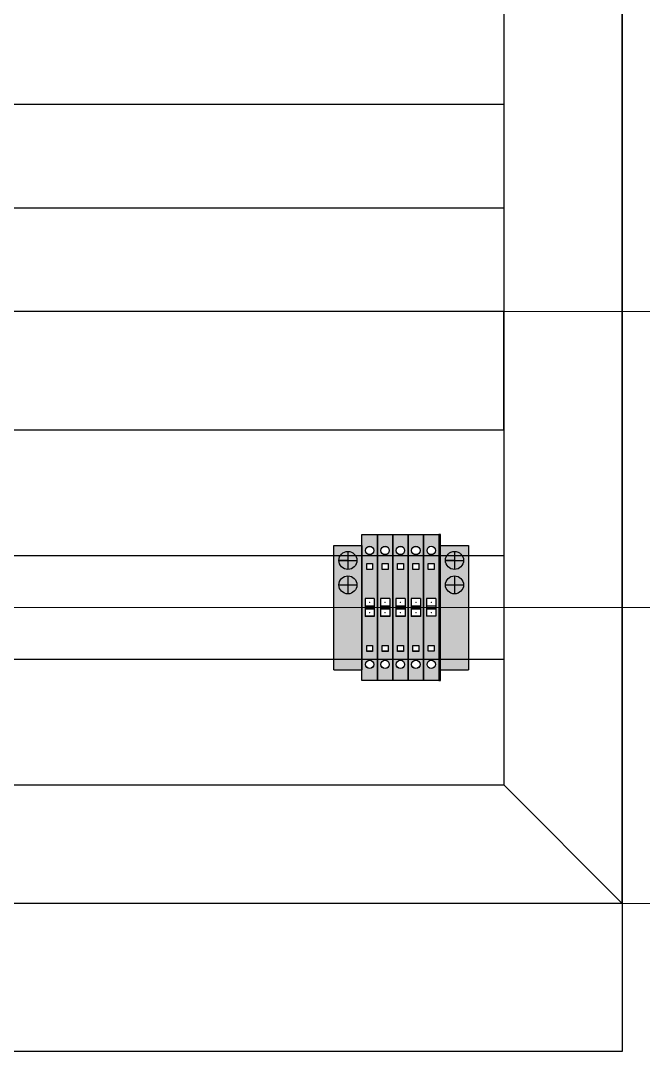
# Model space of a CAD drawing. Header units: millimetres. Extents: x 0 to 53000, y -591 to 24400.
# Drawn here: x 26286.7 to 26497, y 2275 to 2623.3 of the extents above; entities that cross this region are included whole.
import ezdxf

# ---------------------------------------------------------------- set-up
doc = ezdxf.new("R2010")
doc.units = ezdxf.units.MM
doc.layers.add('КК перф 40х60', color=6, linetype='Continuous', lineweight=30)
doc.layers.add('Основная', color=7, linetype='Continuous', lineweight=30)
doc.layers.add('Привязки', color=2, linetype='Continuous', lineweight=0, plot=False, transparency=0.8)

# ---------------------------------------------------------------- blocks, each defined once
blk = doc.blocks.new('КПИ 2-2.5')
at = {"layer": 'Основная'}
for p, q in [((0, -24.65), (0, 24.65)), ((0, 24.65), (5.2, 24.65)), ((5.2, 24.65), (5.2, -24.65)), ((2.6, 3), (1.025, 3)), ((1.025, 3), (1.025, 0)), ((1.025, 0.5), (4.175, 0.5)), ((1.025, 0.5), (4.175, 0.5)), ((1.025, 0), (1.025, -3)), ((4.175, 3), (2.6, 3)), ((4.175, 3), (4.175, 0)), ((4.175, 0), (4.175, -3)), ((4.175, -0.5), (1.025, -0.5)), ((1.025, -0.5), (4.175, -0.5)), ((2.6, -3), (1.025, -3)), ((4.175, -3), (2.6, -3)), ((5.2, -24.65), (0, -24.65))]:
    blk.add_line(p, q, dxfattribs=at)
for points in [[(1.6, 14.825), (3.6, 14.825), (3.6, 12.825), (1.6, 12.825)], [(1.6, -12.825), (3.6, -12.825), (3.6, -14.825), (1.6, -14.825)]]:
    blk.add_lwpolyline(points, close=True, dxfattribs=at)
for centre in [(2.6, 19.2375), (2.6, -19.2375)]:
    blk.add_circle(centre, 1.4187, dxfattribs=at)
blk = doc.blocks.new('КПИ 2-2.5 ЖЗ')
at = {"layer": 'Основная', "true_color": 0x939598}
h = blk.add_hatch(color=252, dxfattribs=at)
h.set_gradient(color1=(19, 103, 52), color2=(200, 201, 45), rotation=45, name='CYLINDER')
h.paths.add_polyline_path([(5.2, 24.65), (0, 24.65), (0, 0), (1.03, 0), (1.03, 3), (2.6, 3), (4.17, 3), (4.17, -3), (5.2, -3)])
h.paths.add_polyline_path([(1.6, 12.82), (1.6, 14.82), (3.6, 14.82), (3.6, 12.82)], flags=16)
edge = h.paths.add_edge_path(flags=16)
edge.add_arc((2.6, 19.24), 1.42, 0, 360)
at = {"layer": 'Основная'}
h = blk.add_hatch(color=256, dxfattribs=at)
h.set_gradient(color1=(200, 201, 45), color2=(19, 103, 52), rotation=45, name='CYLINDER')
h.paths.add_polyline_path([(5.2, 0), (4.17, 0), (4.17, -3), (2.6, -3), (1.03, -3), (1.03, 3), (0, 3), (0, -24.65), (5.2, -24.65)])
h.paths.add_polyline_path([(3.6, -12.82), (3.6, -14.82), (1.6, -14.82), (1.6, -12.82)], flags=16)
edge = h.paths.add_edge_path(flags=16)
edge.add_arc((2.6, -19.24), 1.42, 0, 360)
at = {"layer": 'Привязки'}
for centre in [(2.6, 1.75), (2.6, -1.75)]:
    blk.add_circle(centre, 0.00000908, dxfattribs=at)
for p in [(2.6, 1.75), (2.6, 1.75), (2.6, 1.75), (2.6, 1.75), (2.6, 1.75), (2.6, 1.75), (2.6, -1.75), (2.6, -1.75), (2.6, -1.75), (2.6, -1.75), (2.6, -1.75), (2.6, -1.75)]:
    blk.add_point(p, dxfattribs=at)
at = {"layer": 'Основная'}
blk.add_blockref('КПИ 2-2.5', (0, 0), dxfattribs=at)
blk = doc.blocks.new('Заглушка КПИ зеленая 1.5-2.5')
at = {"layer": 'Основная'}
h = blk.add_hatch(color=3, dxfattribs=at)
h.dxf.hatch_style = 1
h.paths.add_polyline_path([(2212.92, 559.35), (2213.42, 559.35), (2213.42, 608.65), (2212.92, 608.65)])
for p, q in [((2212.92, 608.65), (2212.92, 559.35)), ((2213.42, 608.65), (2212.92, 608.65)), ((2213.42, 559.35), (2213.42, 608.65)), ((2212.92, 559.35), (2213.42, 559.35))]:
    blk.add_line(p, q, dxfattribs=at)
blk = doc.blocks.new('Стопор на DIN')
at = {"layer": 'Основная', "true_color": 0x939598}
h = blk.add_hatch(color=252, dxfattribs=at)
h.dxf.hatch_style = 1
h.paths.add_polyline_path([(0, 21), (-9.5, 21), (-9.5, -21), (0, -21)])
at = {"layer": 'Основная'}
for p, q in [((-9.5, -21), (-9.5, 21)), ((-9.5, 21), (0, 21)), ((0, 21), (0, -21)), ((-4.75, 18.97), (-4.75, 12.87)), ((-4.75, 15.92), (-7.8, 15.92)), ((-7.8, 15.92), (-1.7, 15.92)), ((-4.75, 10.71), (-4.75, 4.6)), ((-7.8, 7.66), (-1.7, 7.66)), ((-9.5, -21), (0, -21))]:
    blk.add_line(p, q, dxfattribs=at)
for centre in [(-4.75, 15.92), (-4.75, 7.66)]:
    blk.add_circle(centre, 3.05, dxfattribs=at)

msp = doc.modelspace()

# ---------------------------------------------------------------- linework, layer by layer
at = {"layer": 'КК перф 40х60'}
for p, q in [((26449.8403, 2650), (26449.8403, 2365)), ((26489.8403, 2325), (26489.8403, 2650)), ((26449.8403, 2525), (25979.8403, 2525.00006)), ((26449.8403, 2485), (26449.8403, 2525)), ((25979.8403, 2485), (26449.8403, 2485)), ((26214.8403, 2365), (26449.8403, 2365)), ((26449.8403, 2365), (26489.8403, 2325)), ((26489.8403, 2325), (26214.8403, 2325))]:
    msp.add_line(p, q, dxfattribs=at)
at = {"layer": 'Основная'}
for p, q in [((26489.8403, 3025), (26489.8403, 2275)), ((26279.8403, 2595.00001), (26304.8403, 2595.00001)), ((26304.8403, 2595.00001), (26329.8403, 2595.00001)), ((26329.8403, 2595.00001), (26354.8403, 2595.00001)), ((26354.8403, 2595.00001), (26379.8403, 2595.00001)), ((26379.8403, 2595.00001), (26404.8403, 2595.00001)), ((26404.8403, 2595.00001), (26429.8403, 2595.00001)), ((26429.8403, 2595.00001), (26449.8403, 2595.00001)), ((26279.8403, 2560.00001), (26304.8403, 2560.00001)), ((26304.8403, 2560.00001), (26329.8403, 2560.00001)), ((26329.8403, 2560.00001), (26354.8403, 2560.00001)), ((26354.8403, 2560.00001), (26379.8403, 2560.00001)), ((26379.8403, 2560.00001), (26404.8403, 2560.00001)), ((26404.8403, 2560.00001), (26429.8403, 2560.00001)), ((26429.8403, 2560.00001), (26449.8403, 2560.00001)), ((26279.8403, 2442.5), (26304.8403, 2442.5)), ((26304.8403, 2442.5), (26329.8403, 2442.5)), ((26329.8403, 2442.5), (26354.8403, 2442.5)), ((26354.8403, 2442.5), (26379.8403, 2442.5)), ((26379.8403, 2442.5), (26404.8403, 2442.5)), ((26394.87417, 2442.53828), (26419.87417, 2442.53828)), ((26404.8403, 2442.5), (26429.8403, 2442.5)), ((26409.87418, 2442.53828), (26434.87418, 2442.53828)), ((26429.8403, 2442.5), (26449.8403, 2442.5)), ((26279.8403, 2407.5), (26304.8403, 2407.50001)), ((26304.8403, 2407.5), (26329.8403, 2407.50001)), ((26329.8403, 2407.5), (26354.8403, 2407.50001)), ((26354.8403, 2407.5), (26379.8403, 2407.50001)), ((26379.8403, 2407.5), (26404.8403, 2407.50001)), ((26394.87417, 2407.53828), (26419.87417, 2407.53829)), ((26404.8403, 2407.5), (26429.8403, 2407.50001)), ((26409.87418, 2407.53828), (26434.87418, 2407.53828)), ((26429.8403, 2407.5), (26449.8403, 2407.5)), ((26489.8403, 2275), (25939.8403, 2275))]:
    msp.add_line(p, q, dxfattribs=at)
at = {"layer": 'Привязки'}
for p, q in [((26489.8403, 2625), (26489.8403, 2525)), ((24502.11543, 2525), (26793.83296, 2525)), ((26489.8403, 2525), (26489.8403, 2425)), ((24502.11543, 2425), (26793.83296, 2425)), ((26489.8403, 2425), (26489.8403, 2325)), ((24502.11543, 2325), (26793.83296, 2325))]:
    msp.add_line(p, q, dxfattribs=at)

# ---------------------------------------------------------------- block references
at = {"layer": 'Основная', "lineweight": -3}
for name, p in [('КПИ 2-2.5 ЖЗ', (26401.97417, 2425)), ('КПИ 2-2.5 ЖЗ', (26401.97417, 2424.96172)), ('КПИ 2-2.5 ЖЗ', (26407.17417, 2425)), ('КПИ 2-2.5 ЖЗ', (26407.17417, 2424.96172)), ('КПИ 2-2.5 ЖЗ', (26412.37417, 2425)), ('КПИ 2-2.5 ЖЗ', (26412.37417, 2424.96172)), ('КПИ 2-2.5 ЖЗ', (26417.57417, 2425)), ('КПИ 2-2.5 ЖЗ', (26417.57417, 2424.96172)), ('КПИ 2-2.5 ЖЗ', (26422.77417, 2425)), ('Заглушка КПИ зеленая 1.5-2.5', (24215.05067, 1841.00001)), ('Заглушка КПИ зеленая 1.5-2.5', (24215.05067, 1840.96173)), ('Стопор на DIN', (26401.97417, 2424.96172)), ('Стопор на DIN', (26437.97417, 2424.96172))]:
    msp.add_blockref(name, p, dxfattribs=at)

doc.saveas('drawing.dxf')
